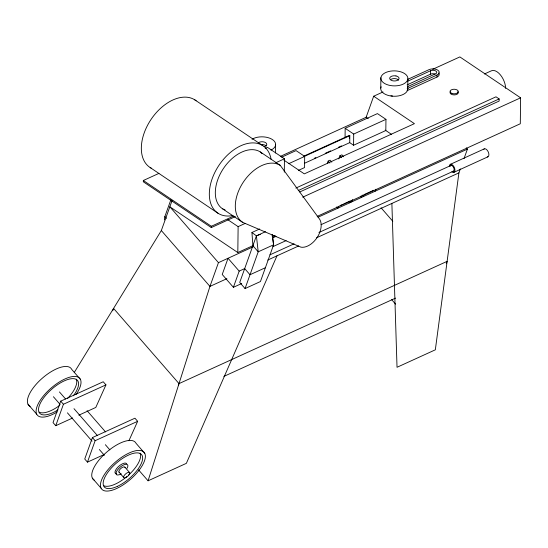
<?xml version="1.0" encoding="UTF-8"?>
<svg xmlns="http://www.w3.org/2000/svg" width="548" height="548" viewBox="0 0 548 548"><rect width="100%" height="100%" fill="white"/><g stroke="black" fill="none" stroke-linecap="round" stroke-linejoin="round"><path stroke-width="0.82" d="M158.872 173.415L143.343 180.498L143.329 181.792L211.302 227.578L235.373 216.597M211.302 227.578L211.323 226.276L143.343 180.498M253.382 245.463L237.818 252.56L238.127 226.632L227.53 219.495M275.507 152.981L275.603 145.008M284.296 172.141L284.453 158.79L267.479 147.364L265.17 148.412M281.638 157.18L296.057 150.604L304.681 156.406L304.544 167.585L298.475 170.359M345.055 137.891L345.172 128.307L377.421 113.6L385.956 119.348L385.819 130.527L353.57 145.234L349.302 142.357M349.35 138.48L349.384 135.377L304.25 155.954M349.384 135.377L349.816 135.664L349.734 142.651L304.599 163.229M353.57 145.234L353.7 134.054L345.172 128.307M380.764 88.084L380.881 77.706M407.733 89.413L407.849 79.035A13.522 7.514 0.7 0 0 388.491 71.562A13.522 7.514 0.7 0 0 386.758 84.522A13.522 7.514 0.7 0 0 407.849 79.035M407.116 84.851L430.433 74.22L430.475 70.795L431.434 70.466A3.72 2.069 0.7 0 1 435.859 71.048A3.72 2.069 0.7 0 1 436.044 73.569L407.808 86.55M407.054 90.708L436.975 77.062L436.996 75.049A6.24 3.466 0.7 0 0 437.79 70.171A6.24 3.466 0.7 0 0 429.002 69.658L407.589 79.426M295.858 188.074L495.995 96.818L499.146 98.941L499.125 101.065L299.77 191.971M432.687 69.308L459.861 56.917L520.6 97.825L520.299 123.759L317.196 216.371M460.327 168.921L458.909 172.88L435.331 349.816L397.026 367.283L391.882 203.445M138.555 469.869L148.07 480.802L209.946 286.405L218.453 262.643L253.046 246.867M78.85 415.172L95.797 407.445L105.942 384.874L103.23 381.757L60.712 401.143L53.033 422.583L55.745 425.707L72.692 417.98M55.745 425.707L63.424 404.26L105.942 384.874M112.717 310.785L113.573 308.408L179.004 383.607L178.443 385.189M164.743 219.906A12.474 5.09 -41 0 1 164.873 216.535L170.846 199.869M74.288 372.441L161.338 230.544L172.079 200.541M128.903 440.77L137.651 421.309L134.938 418.193L92.42 437.578L84.741 459.025L87.454 462.142L103.627 454.765M87.454 462.142L95.133 440.702L137.651 421.309M239.188 271.109L228.03 258.279L222.228 274.48L233.393 287.31L239.188 271.109L244.682 268.602L250.011 274.733L265.39 267.719M265.492 231.708L256.409 235.852L239.729 282.439L245.059 288.563L260.437 281.549L273.596 244.805L272.452 234.722M245.059 288.563L258.211 251.82L256.409 235.852L251.943 232.489L259.67 228.961M327.327 163.427L328.163 161.085L330.129 160.187L331.807 162.126M338.787 158.941L339.938 155.714L341.897 154.824L343.582 156.755M382.997 91.968L373.681 96.215L366.139 117.272L368.256 118.697M338.561 206.26L337.869 208.192L336.746 206.904M349.638 202.822L350.33 200.89L343.712 203.911M351.604 201.931L352.467 199.513M362.283 195.04L361.413 197.458L360.289 196.17M363.372 196.561L364.064 194.629L373.633 190.266M375.147 191.197L375.839 189.259M464.012 158.625L467.417 149.118L466.3 147.837M446.271 263.725L447.12 261.348L179.004 383.607M276.973 255.841L186.368 463.341L148.07 480.802M407.582 81.234L430.475 70.795M407.171 88.646L436.996 75.049M280.323 156.406L366.68 117.025M275.993 162.653L284.453 158.79M484.439 73.98L491.063 70.959A13.522 7.261 65.5 0 1 500.303 74.781A13.522 7.261 65.5 0 1 505.667 88.365M303.9 156.598L349.816 135.664M288.741 163.674L304.681 156.406M353.7 134.054L385.956 119.348M314.285 158.324L315.847 157.619M325.183 153.358L330.629 150.878M338.411 147.33L341.52 145.905M211.323 226.276L233.838 216.008M298.235 190.553L499.146 98.941M238.127 226.632L245.127 223.44M302.715 197.177L520.6 97.825M340.034 205.589L342.24 204.582M272.836 236.592L275.171 235.53M272.911 237.811L276.028 236.394M318.039 217.234L467.417 149.118M450.367 164.338L484.329 148.851M272.89 246.641L286.104 240.613M321.073 224.666L450.874 165.482M269.979 254.82L294.071 243.833M318.943 232.496L453.401 171.182M453.908 172.325L487.871 156.838M226.893 278.679L209.946 286.405L161.338 230.544M267.725 260.06L298.715 245.929M316.573 237.784L458.909 172.88M233.393 287.31L241.73 283.508M223.851 376.414L395.594 298.098M256.409 235.852L260.334 234.332M430.433 74.22L431.392 73.884A3.72 2.069 0.7 0 1 435.098 74.103M222.762 208.939L242.75 222.406L300.948 247.175A17.461 11.083 -56 0 0 317.148 237.496A17.461 11.083 -56 0 0 319.484 219.008L280.268 165.386L260.273 151.926A34.127 21.66 -56 0 0 223.228 168.818A34.127 21.66 -56 0 0 222.762 208.939L225.091 209.932M373.681 96.215L414.425 123.656L304.311 173.867L283.939 160.146M385.196 130.102L391.546 134.383M194.752 99.818L262.725 145.597M150.179 167.558L218.159 213.336M237.818 252.56L169.846 206.781L218.453 262.643M260.273 151.926L262.026 153.632M339.938 155.714L341.623 157.653M381.045 207.774L392.793 221.269M328.163 161.085L329.848 163.016M391.683 299.653L395.601 304.154M164.873 216.535L166.476 218.371M80.398 379.367L71.713 369.379A28.071 11.446 -41 0 0 41.806 378.641A28.071 11.446 -41 0 0 30.113 406.342M144.754 453.319A28.071 11.446 -41 0 0 107.435 470.335A28.071 11.446 -41 0 0 116.525 488.556A28.071 11.446 -41 0 0 144.754 453.319L136.062 443.332A28.071 11.446 -41 0 0 106.161 452.593A28.071 11.446 -41 0 0 94.468 480.295M87.07 410.705L105.538 431.927M59.437 391.943L65.596 399.019M73.994 408.671L97.51 435.694M105.353 444.709L109.826 449.853M124.944 467.225L129.691 472.677A3.863 1.575 -41 0 1 125.8 477.534A3.863 1.575 -41 0 1 124.554 475.02A3.863 1.575 -41 0 1 129.691 472.677M60.712 401.143L63.424 404.26M92.42 437.578L95.133 440.702M53.416 396.738L60.136 404.458M67.418 412.829L92.05 441.14M99.332 449.504L104.373 455.292M118.93 472.027L123.67 477.479M28.017 404.212L36.702 414.199M92.365 478.164L101.051 488.152M272.096 234.996L272.342 236.626M272.596 238.264L273.596 244.805L258.211 251.82L252.881 245.696L251.943 232.489M457.875 91.701A4.103 2.281 0.7 0 1 454.319 94.907A4.103 2.281 0.7 0 1 450.292 91.811M449.353 166.14A4.363 2.343 65.5 0 1 452.415 164.873A4.363 2.343 65.5 0 1 454.922 170.517A4.363 2.343 65.5 0 1 451.853 171.784M450.264 166.181A3.117 1.678 65.5 0 1 453.504 167.325A3.117 1.678 65.5 0 1 452.956 171.25M483.829 149.22A4.363 2.343 65.5 0 1 488.268 151.947A4.363 2.343 65.5 0 1 487.247 156.934M242.75 222.406A34.127 21.66 -56 0 1 243.223 182.279A34.127 21.66 -56 0 1 280.268 165.386M438.633 72.959A6.24 3.466 0.7 0 1 436.975 77.062M392.526 96.01A6.24 3.466 0.7 0 1 390.936 95.797M390.512 79.659A4.679 2.603 0.7 0 1 394.752 78.597L395.944 78.754A4.679 2.603 0.7 0 1 398.581 80.124M407.527 87.454A13.522 7.514 0.7 0 1 393.834 96.256A13.522 7.514 0.7 0 1 381.141 86.79M261.286 144.583A4.679 2.603 0.7 0 1 266.328 146.09M258.293 142.816A4.679 2.603 0.7 0 1 265.712 142.699A4.679 2.603 0.7 0 1 264.088 146.713M252.032 139.254A13.522 7.514 0.7 0 1 271.76 139.151A13.522 7.514 0.7 0 1 270.945 150.104M232.003 215.7A40.545 25.735 -56 0 1 209.569 189.752A40.545 25.735 -56 0 1 239.743 146.275A40.545 25.735 -56 0 1 271.109 159.365M151.645 168.387A40.545 25.735 -56 0 1 150.741 119.889A40.545 25.735 -56 0 1 196.116 100.791M121.266 473.835A7.453 3.041 -41 0 1 116.169 472.369A7.453 3.041 -41 0 1 124.286 464.622A7.453 3.041 -41 0 1 127.026 468.335M119.69 472.431A3.863 1.575 -41 0 1 120.827 468.506A3.863 1.575 -41 0 1 125.033 467.684M116.58 473.842A7.453 3.041 -41 0 1 118.06 466.944A7.453 3.041 -41 0 1 126.711 463.82M140.103 453.134A24.667 10.056 -41 0 1 128.588 475.068M126.759 476.671A24.667 10.056 -41 0 1 103.558 485.617M76.234 379.168A25.037 10.207 -41 0 1 67.431 398.601M59.492 405.561A25.037 10.207 -41 0 1 39.134 412.137M58.026 409.87A25.037 10.207 -41 0 1 39.203 405.938A25.037 10.207 -41 0 1 68.164 379.401A25.037 10.207 -41 0 1 73.391 395.793M57.239 411.904A28.071 11.446 -41 0 1 36.874 407A28.071 11.446 -41 0 1 68.795 377.456A28.071 11.446 -41 0 1 76.014 394.526M395.978 75.946L394.786 75.788A4.679 2.603 0.7 0 0 389.71 78.104A4.679 2.603 0.7 0 0 393.95 80.96A4.679 2.603 0.7 0 0 399.026 78.645L398.978 77.967A4.679 2.603 0.7 0 0 395.978 75.946M451.799 93.366A4.103 2.281 0.7 0 0 458.251 91.756A4.103 2.281 0.7 0 0 452.436 89.434A4.103 2.281 0.7 0 0 451.799 93.366M117.299 486.398A24.667 10.056 -41 0 0 142.103 455.429A24.667 10.056 -41 0 0 109.312 470.383A24.667 10.056 -41 0 0 117.299 486.398"/></g></svg>
